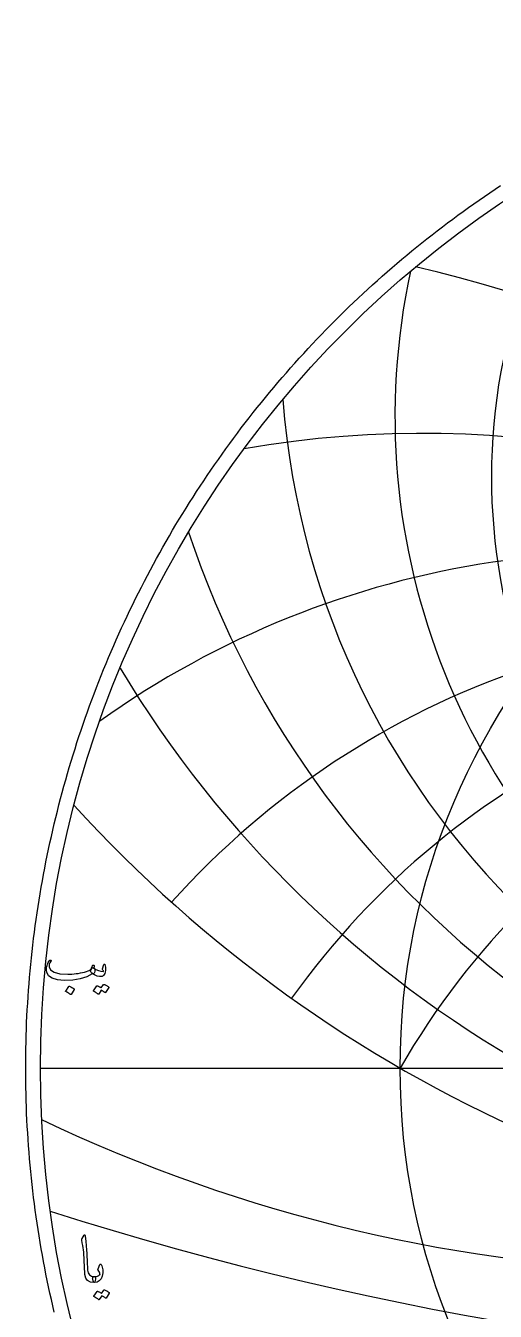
# Model space of a CAD drawing. Header units: millimetres. Extents: x -59 to 59, y -59 to 61.
# Drawn here: x -59.3 to -32.9, y -13.7 to 58.5 of the extents above; entities that cross this region are included whole.
import ezdxf

# ---------------------------------------------------------------- set-up
doc = ezdxf.new("R2010")
doc.units = ezdxf.units.MM
for name, color, linetype in [('CUT_OUTER', 1, 'Continuous'), ('ENGRAVE', 7, 'Continuous'), ('ENGRAVE_FINE', 8, 'Continuous'), ('TEXT', 5, 'Continuous')]:
    doc.layers.add(name, color=color, linetype=linetype)

msp = doc.modelspace()

# ---------------------------------------------------------------- linework, layer by layer
at = {"layer": 'CUT_OUTER'}
msp.add_lwpolyline([(-57.7197, -13.7075), (-57.8027, -13.3531), (-57.8835, -12.9982), (-57.9622, -12.6428), (-58.0387, -12.2869), (-58.113, -11.9305), (-58.1851, -11.5737), (-58.255, -11.2165), (-58.3227, -10.8588), (-58.3883, -10.5008), (-58.4516, -10.1423), (-58.5127, -9.7835), (-58.5717, -9.4243), (-58.6284, -9.0647), (-58.6829, -8.7048), (-58.7352, -8.3446), (-58.7853, -7.984), (-58.8332, -7.6232), (-58.8788, -7.262), (-58.9223, -6.9006), (-58.9635, -6.5389), (-59.0025, -6.177), (-59.0393, -5.8149), (-59.0739, -5.4525), (-59.1062, -5.0899), (-59.1364, -4.7272), (-59.1643, -4.3642), (-59.1899, -4.0011), (-59.2134, -3.6379), (-59.2346, -3.2745), (-59.2535, -2.9109), (-59.2703, -2.5473), (-59.2848, -2.1836), (-59.2971, -1.8198), (-59.3071, -1.4559), (-59.3149, -1.092), (-59.3205, -0.728), (-59.3239, -0.364), (-59.325, 0), (-59.3239, 0.364), (-59.3205, 0.728), (-59.3149, 1.092), (-59.3071, 1.4559), (-59.2971, 1.8198), (-59.2848, 2.1836), (-59.2703, 2.5473), (-59.2535, 2.9109), (-59.2346, 3.2745), (-59.2134, 3.6379), (-59.1899, 4.0011), (-59.1643, 4.3642), (-59.1364, 4.7272), (-59.1062, 5.0899), (-59.0739, 5.4525), (-59.0393, 5.8149), (-59.0025, 6.177), (-58.9635, 6.5389), (-58.9223, 6.9006), (-58.8788, 7.262), (-58.8332, 7.6232), (-58.7853, 7.984), (-58.7352, 8.3446), (-58.6829, 8.7048), (-58.6284, 9.0647), (-58.5717, 9.4243), (-58.5127, 9.7835), (-58.4516, 10.1423), (-58.3883, 10.5008), (-58.3227, 10.8588), (-58.255, 11.2165), (-58.1851, 11.5737), (-58.113, 11.9305), (-58.0387, 12.2869), (-57.9622, 12.6428), (-57.8835, 12.9982), (-57.8027, 13.3531), (-57.7197, 13.7075), (-57.6345, 14.0614), (-57.5471, 14.4148), (-57.4576, 14.7676), (-57.3659, 15.1199), (-57.272, 15.4716), (-57.176, 15.8227), (-57.0779, 16.1733), (-56.9775, 16.5232), (-56.8751, 16.8725), (-56.7705, 17.2211), (-56.6637, 17.5692), (-56.5549, 17.9165), (-56.4439, 18.2632), (-56.3308, 18.6092), (-56.2155, 18.9545), (-56.0982, 19.299), (-55.9787, 19.6429), (-55.8571, 19.986), (-55.7334, 20.3283), (-55.6076, 20.6699), (-55.4798, 21.0108), (-55.3498, 21.3508), (-55.2177, 21.69), (-55.0836, 22.0284), (-54.9474, 22.366), (-54.8092, 22.7027), (-54.6688, 23.0386), (-54.5264, 23.3736), (-54.382, 23.7077), (-54.2355, 24.0409), (-54.087, 24.3733), (-53.9364, 24.7047), (-53.7838, 25.0352), (-53.6292, 25.3647), (-53.4725, 25.6933), (-53.3139, 26.0209), (-53.1532, 26.3475), (-52.9905, 26.6732), (-52.8259, 26.9978), (-52.6592, 27.3215), (-52.4906, 27.6441), (-52.32, 27.9656), (-52.1474, 28.2861), (-51.9729, 28.6056), (-51.7964, 28.9239), (-51.6179, 29.2412), (-51.4375, 29.5574), (-51.2552, 29.8724), (-51.0709, 30.1863), (-50.8847, 30.4991), (-50.6967, 30.8108), (-50.5066, 31.1213), (-50.3147, 31.4306), (-50.1209, 31.7387), (-49.9252, 32.0457), (-49.7277, 32.3514), (-49.5282, 32.6559), (-49.3269, 32.9592), (-49.1238, 33.2612), (-48.9188, 33.562), (-48.7119, 33.8616), (-48.5032, 34.1598), (-48.2927, 34.4568), (-48.0804, 34.7525), (-47.8662, 35.0468), (-47.6503, 35.3399), (-47.4325, 35.6316), (-47.213, 35.9219), (-46.9917, 36.211), (-46.7687, 36.4986), (-46.5438, 36.7849), (-46.3172, 37.0698), (-46.0889, 37.3533), (-45.8588, 37.6354), (-45.6271, 37.9161), (-45.3935, 38.1953), (-45.1583, 38.4731), (-44.9214, 38.7495), (-44.6828, 39.0244), (-44.4425, 39.2978), (-44.2006, 39.5698), (-43.9569, 39.8402), (-43.7116, 40.1092), (-43.4647, 40.3767), (-43.2161, 40.6426), (-42.966, 40.907), (-42.7141, 41.1699), (-42.4607, 41.4312), (-42.2057, 41.6909), (-41.9491, 41.9491), (-41.6909, 42.2057), (-41.4312, 42.4607), (-41.1699, 42.7141), (-40.907, 42.966), (-40.6426, 43.2161), (-40.3767, 43.4647), (-40.1092, 43.7116), (-39.8402, 43.9569), (-39.5698, 44.2006), (-39.2978, 44.4425), (-39.0244, 44.6828), (-38.7495, 44.9214), (-38.4731, 45.1583), (-38.1953, 45.3935), (-37.9161, 45.6271), (-37.6354, 45.8588), (-37.3533, 46.0889), (-37.0698, 46.3172), (-36.7849, 46.5438), (-36.4986, 46.7687), (-36.211, 46.9917), (-35.9219, 47.213), (-35.6316, 47.4325), (-35.3399, 47.6503), (-35.0468, 47.8662), (-34.7525, 48.0804), (-34.4568, 48.2927), (-34.1598, 48.5032), (-33.8616, 48.7119), (-33.562, 48.9188), (-33.2612, 49.1238), (-32.9592, 49.3269), (-32.6559, 49.5282)], dxfattribs=at)
at = {"layer": 'ENGRAVE'}
msp.add_lwpolyline([(-58.5, 0), (58.5, 0)], dxfattribs=at)
for radius in [58.5, 38.2935]:
    msp.add_circle((0, 0), radius, dxfattribs=at)
for centre, radius, start, end in [((0, 33.1631), 33.1631, 146.229962, 33.770038), ((0, 36.5742), 38.581, 167.806282, 12.193718), ((0, 40.9919), 45.0167, 184.422486, 355.577514), ((0, 46.8464), 52.9115, 198.487195, 341.512805), ((0, 54.8578), 62.9974, 210.960954, 329.039046), ((0, -22.1088), 44.2175, 30, 150), ((0, -22.1088), 44.2175, 30, 150), ((0, 66.3263), 76.587, 222.338487, 317.661513), ((-20.5316, 76.6248), 88.0869, 244.518396, 268.848651)]:
    msp.add_arc(centre, radius, start, end, dxfattribs=at)
at = {"layer": 'ENGRAVE_FINE'}
for centre, radius, start, end in [((-52.6964, -22.1088), 68.7902, 11.140372, 77.171494), ((-52.6964, -22.1088), 68.7902, 11.140372, 77.171494), ((-37.1029, -22.1088), 57.7219, 14.244026, 99.935714), ((-37.1029, -22.1088), 57.7219, 14.244026, 99.935714), ((-25.529, -22.1088), 51.058, 17.587954, 125.482575), ((-25.529, -22.1088), 51.058, 17.587954, 125.482575), ((-16.0939, -22.1088), 47.0553, 21.252599, 138.119191), ((-16.0939, -22.1088), 47.0553, 21.252599, 138.119191), ((-7.7967, -22.1088), 44.8996, 25.342886, 144.580376), ((-7.7967, -22.1088), 44.8996, 25.342886, 144.580376), ((0, 173.6444), 190.6937, 252.309853, 287.690147)]:
    msp.add_arc(centre, radius, start, end, dxfattribs=at)
at = {"layer": 'TEXT'}
for points in [[(-55.4996, 5.611), (-55.496, 5.6092), (-55.4927, 5.6073), (-55.4895, 5.6055), (-55.4867, 5.6036), (-55.4838, 5.6016), (-55.4807, 5.599), (-55.4773, 5.596), (-55.4737, 5.5926), (-55.444, 5.5575), (-55.4322, 5.5077), (-55.4385, 5.4431), (-55.4627, 5.3638), (-55.485, 5.3156), (-55.5079, 5.2854), (-55.5312, 5.2731), (-55.5549, 5.2789), (-55.5669, 5.2847), (-55.5771, 5.2872), (-55.5854, 5.2865), (-55.5918, 5.2826), (-55.8944, 5.117), (-56.2561, 5.0003), (-56.6768, 4.9325), (-57.1565, 4.9136), (-57.5445, 4.9468), (-57.8374, 5.0353), (-58.0353, 5.1793), (-58.1382, 5.3785), (-58.1541, 5.4726), (-58.1575, 5.5667), (-58.1485, 5.6608), (-58.1271, 5.7549), (-58.0978, 5.8382), (-58.0616, 5.9146), (-58.0185, 5.984), (-57.9684, 6.0465), (-57.9589, 6.0543), (-57.949, 6.0594), (-57.9386, 6.0617), (-57.9278, 6.0612), (-57.9177, 6.0569), (-57.9094, 6.0511), (-57.9029, 6.0439), (-57.8983, 6.0354), (-57.8962, 6.0271), (-57.8974, 6.017), (-57.9017, 6.005), (-57.9094, 5.9911), (-57.9629, 5.9127), (-57.9979, 5.8361), (-58.0145, 5.7614), (-58.0127, 5.6885), (-57.925, 5.5058), (-57.7211, 5.3748), (-57.401, 5.2955), (-56.9646, 5.2678), (-56.8448, 5.2697), (-56.7252, 5.2752), (-56.6059, 5.2844), (-56.4867, 5.2973), (-56.3685, 5.314), (-56.2519, 5.3342), (-56.137, 5.3582), (-56.0236, 5.3859), (-55.9136, 5.4173), (-55.8234, 5.4486), (-55.7531, 5.48), (-55.7025, 5.5114), (-55.6831, 5.528), (-55.6652, 5.5483), (-55.6489, 5.5723), (-55.6343, 5.6), (-55.6205, 5.6309), (-55.6071, 5.6645), (-55.5938, 5.701), (-55.5808, 5.7402), (-55.5757, 5.7522), (-55.5678, 5.7623), (-55.5572, 5.7706), (-55.5439, 5.7771), (-55.5296, 5.7805), (-55.5162, 5.7799), (-55.5037, 5.775), (-55.4922, 5.766), (-55.483, 5.7536), (-55.4774, 5.7383), (-55.4756, 5.7203), (-55.4774, 5.6996)], [(-55.6103, 5.3158), (-55.6504, 5.3539), (-55.6712, 5.4016), (-55.6726, 5.459), (-55.6546, 5.5261), (-55.6156, 5.5863), (-55.5798, 5.623), (-55.5473, 5.6362), (-55.518, 5.6258), (-55.3796, 5.5342), (-55.2413, 5.4699), (-55.1029, 5.4327), (-54.9645, 5.4228), (-54.9596, 5.4237), (-54.9562, 5.4265), (-54.9541, 5.4311), (-54.9534, 5.4376), (-54.9569, 5.4498), (-54.9672, 5.468), (-54.9845, 5.4922), (-55.0088, 5.5225), (-55.0134, 5.5317), (-55.0161, 5.5409), (-55.0171, 5.5501), (-55.0161, 5.5594), (-54.9276, 5.814), (-54.9234, 5.8237), (-54.9183, 5.8306), (-54.9124, 5.8347), (-54.9054, 5.8361), (-54.8985, 5.835), (-54.8925, 5.8315), (-54.8874, 5.8258), (-54.8833, 5.8177), (-54.8556, 5.7349), (-54.839, 5.6525), (-54.8335, 5.5707), (-54.839, 5.4892), (-54.857, 5.388), (-54.8814, 5.3056), (-54.9124, 5.2422), (-54.9497, 5.1977), (-54.9781, 5.1733), (-55.0041, 5.1553), (-55.0279, 5.1437), (-55.0494, 5.1387), (-55.173, 5.1359), (-55.3077, 5.1645), (-55.4534, 5.2245), (-55.6103, 5.3158)], [(-56.8982, 4.5851), (-56.8936, 4.5897), (-56.8871, 4.5925), (-56.8788, 4.5934), (-56.8687, 4.5925), (-56.797, 4.5634), (-56.7294, 4.5279), (-56.6659, 4.4859), (-56.6067, 4.4375), (-56.6009, 4.4301), (-56.5984, 4.4227), (-56.5991, 4.4154), (-56.603, 4.408), (-56.7764, 4.1275), (-56.7829, 4.1208), (-56.7912, 4.1192), (-56.8013, 4.1227), (-56.8133, 4.1312), (-56.8237, 4.1386), (-56.8401, 4.1497), (-56.8625, 4.1644), (-56.8908, 4.1829), (-56.9257, 4.205), (-56.9674, 4.2308), (-57.0161, 4.2604), (-57.0717, 4.2936), (-57.079, 4.2991), (-57.0827, 4.3046), (-57.0827, 4.3102), (-57.079, 4.3157)], [(-54.9534, 4.6884), (-54.9488, 4.6931), (-54.9423, 4.6958), (-54.934, 4.6967), (-54.9239, 4.6958), (-54.8876, 4.6822), (-54.8524, 4.6672), (-54.8184, 4.6508), (-54.7855, 4.6331), (-54.7536, 4.6137), (-54.7223, 4.5925), (-54.6917, 4.5694), (-54.6619, 4.5445), (-54.6561, 4.5369), (-54.6536, 4.5288), (-54.6543, 4.5203), (-54.6582, 4.5113), (-54.8353, 4.2308), (-54.8402, 4.2272), (-54.8473, 4.2272), (-54.8568, 4.2308), (-54.8685, 4.2382), (-54.8766, 4.245), (-54.8897, 4.2544), (-54.908, 4.2662), (-54.9313, 4.2807), (-54.9599, 4.2978), (-54.994, 4.318), (-55.0337, 4.3412), (-55.0789, 4.3674), (-55.2191, 4.1497), (-55.2256, 4.143), (-55.2339, 4.1414), (-55.244, 4.1448), (-55.256, 4.1533), (-55.2664, 4.1607), (-55.2828, 4.1718), (-55.3051, 4.1866), (-55.3335, 4.205), (-55.3683, 4.2272), (-55.4101, 4.253), (-55.4588, 4.2825), (-55.5143, 4.3157), (-55.5201, 4.3213), (-55.5226, 4.3268), (-55.5219, 4.3323), (-55.518, 4.3379), (-55.3372, 4.6073), (-55.3326, 4.6119), (-55.3261, 4.6146), (-55.3178, 4.6156), (-55.3077, 4.6146), (-55.2768, 4.6046), (-55.2468, 4.593), (-55.2177, 4.5797), (-55.1896, 4.5648), (-55.1624, 4.5486), (-55.1361, 4.5311), (-55.1107, 4.5126), (-55.0863, 4.4929)], [(-56.0409, -9.3834), (-56.0337, -9.3724), (-56.027, -9.365), (-56.0208, -9.3613), (-56.015, -9.3613), (-56.0063, -9.3661), (-55.9984, -9.3807), (-55.9915, -9.4049), (-55.9855, -9.4388), (-55.9551, -9.7144), (-55.9302, -9.9693), (-55.9108, -10.2034), (-55.897, -10.4167), (-55.8881, -10.5992), (-55.8799, -10.7627), (-55.8724, -10.9073), (-55.8656, -11.033), (-55.8597, -11.1398), (-55.855, -11.2277), (-55.8514, -11.2966), (-55.849, -11.3467), (-55.8162, -11.4966), (-55.7438, -11.6068), (-55.6317, -11.6774), (-55.4799, -11.7083), (-55.4377, -11.7194), (-55.4108, -11.7452), (-55.399, -11.7858), (-55.4025, -11.8412), (-55.4197, -11.9284), (-55.4384, -11.9906), (-55.4585, -12.028), (-55.4799, -12.0405), (-55.6935, -12.0123), (-55.8508, -11.9279), (-55.9518, -11.7872), (-55.9966, -11.5902), (-56.0036, -11.496), (-56.01, -11.4016), (-56.0156, -11.3069), (-56.0206, -11.212), (-56.0251, -11.1168), (-56.0293, -11.0215), (-56.0334, -10.9259), (-56.0372, -10.83), (-56.0441, -10.6472), (-56.0538, -10.4827), (-56.0662, -10.3363), (-56.0815, -10.2082), (-56.0995, -10.0852), (-56.1202, -9.954), (-56.1437, -9.8148), (-56.17, -9.6676), (-56.1735, -9.6411), (-56.1728, -9.6168), (-56.168, -9.5949), (-56.159, -9.5753)], [(-55.2585, -11.2618), (-55.1552, -11.033), (-55.14, -11.0079), (-55.1238, -10.9989), (-55.1068, -11.006), (-55.0888, -11.0293), (-55.0556, -11.0991), (-55.0297, -11.1718), (-55.0113, -11.2476), (-55.0002, -11.3264), (-54.9967, -11.4086), (-55.0011, -11.4948), (-55.0134, -11.5848), (-55.0334, -11.6788), (-55.0945, -11.837), (-55.1893, -11.95), (-55.3178, -12.0179), (-55.4799, -12.0405), (-55.4986, -12.0287), (-55.5178, -11.9934), (-55.5374, -11.9346), (-55.5574, -11.8523), (-55.5632, -11.8082), (-55.5621, -11.772), (-55.554, -11.7436), (-55.539, -11.7231), (-55.527, -11.7152), (-55.5132, -11.7102), (-55.4975, -11.7079), (-55.4799, -11.7083), (-55.3778, -11.7051), (-55.289, -11.6843), (-55.2136, -11.6461), (-55.1515, -11.5902), (-55.1487, -11.5859), (-55.1478, -11.5801), (-55.1487, -11.5729), (-55.1515, -11.5644), (-55.166, -11.5123), (-55.1875, -11.4592), (-55.2159, -11.4053), (-55.2511, -11.3504), (-55.2627, -11.3296), (-55.2678, -11.3079), (-55.2664, -11.2853), (-55.2585, -11.2618)], [(-54.9301, -12.4575), (-54.9255, -12.4529), (-54.919, -12.4501), (-54.9107, -12.4492), (-54.9006, -12.4501), (-54.8642, -12.4637), (-54.8291, -12.4787), (-54.795, -12.4951), (-54.7622, -12.5128), (-54.7302, -12.5322), (-54.699, -12.5534), (-54.6684, -12.5765), (-54.6386, -12.6014), (-54.6328, -12.609), (-54.6303, -12.6171), (-54.6309, -12.6256), (-54.6349, -12.6346), (-54.812, -12.9151), (-54.8168, -12.9188), (-54.824, -12.9188), (-54.8334, -12.9151), (-54.8452, -12.9077), (-54.8533, -12.9009), (-54.8664, -12.8915), (-54.8847, -12.8797), (-54.9079, -12.8652), (-54.9365, -12.8481), (-54.9707, -12.8279), (-55.0104, -12.8047), (-55.0556, -12.7785), (-55.1958, -12.9963), (-55.2023, -13.0029), (-55.2106, -13.0046), (-55.2207, -13.0011), (-55.2327, -12.9926), (-55.2431, -12.9852), (-55.2595, -12.9741), (-55.2818, -12.9593), (-55.3102, -12.9409), (-55.345, -12.9188), (-55.3868, -12.8929), (-55.4354, -12.8634), (-55.491, -12.8302), (-55.4968, -12.8247), (-55.4993, -12.8191), (-55.4986, -12.8136), (-55.4947, -12.808), (-55.3139, -12.5387), (-55.3093, -12.534), (-55.3028, -12.5313), (-55.2945, -12.5303), (-55.2844, -12.5313), (-55.2535, -12.5413), (-55.2235, -12.553), (-55.1944, -12.5662), (-55.1663, -12.5811), (-55.1391, -12.5973), (-55.1128, -12.6148), (-55.0874, -12.6333), (-55.0629, -12.6531)]]:
    msp.add_lwpolyline(points, close=True, dxfattribs=at)

doc.saveas('drawing.dxf')
